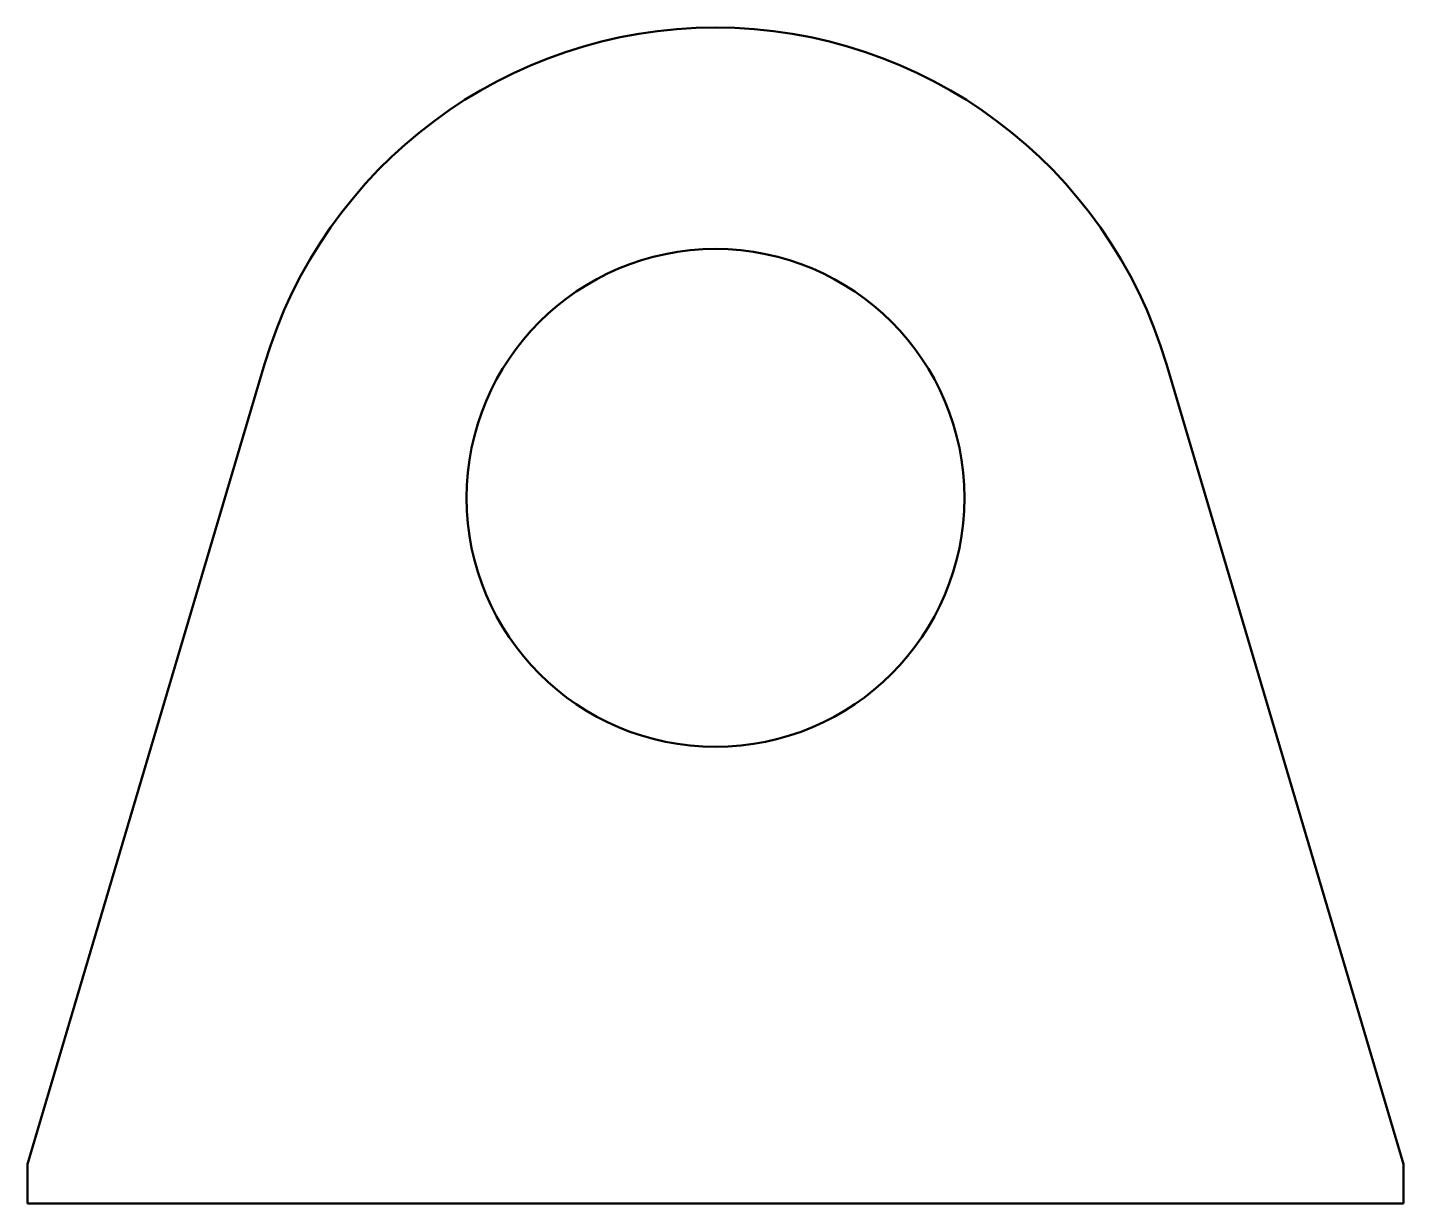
# Model space of a CAD drawing. Header units: millimetres. Extents: x 0 to 351, y 0 to 300.
import ezdxf

# ---------------------------------------------------------------- set-up
doc = ezdxf.new("R2010")
doc.units = ezdxf.units.MM
doc.layers.add('IV_INTERIOR_PROFILES', color=7, linetype='Continuous', lineweight=50)
doc.layers.add('IV_OUTER_PROFILE', color=7, linetype='Continuous', lineweight=50)

msp = doc.modelspace()

# ---------------------------------------------------------------- linework, layer by layer
at = {"layer": 'IV_INTERIOR_PROFILES'}
msp.add_circle((175.51, 180), 63.5, dxfattribs=at)
at = {"layer": 'IV_OUTER_PROFILE'}
for p, q in [((0, 10), (60.45, 214.08)), ((290.57, 214.08), (351.02, 10)), ((0, 0), (0, 10)), ((351.02, 10), (351.02, 0)), ((351.02, 0), (0, 0))]:
    msp.add_line(p, q, dxfattribs=at)
msp.add_arc((175.51, 180), 120, 16.5, 163.5, dxfattribs=at)

doc.saveas('drawing.dxf')
